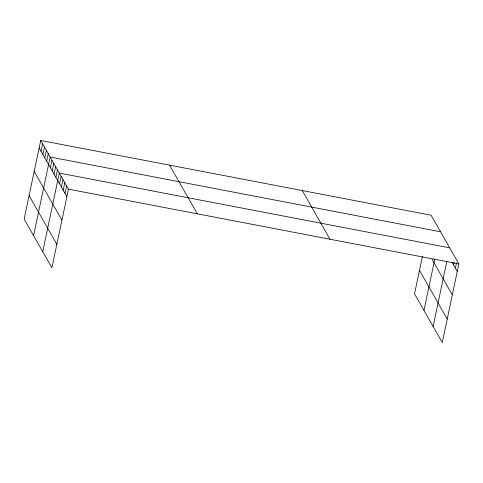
<?xml version="1.0" encoding="UTF-8"?>
<svg xmlns="http://www.w3.org/2000/svg" width="483" height="483" viewBox="0 0 483 483"><rect width="100%" height="100%" fill="white"/><g stroke="black" fill="none" stroke-linecap="round" stroke-linejoin="round"><path stroke-width="0.72" d="M40.717 140.475L24.15 219.095L51.898 267.769L68.465 189.149L40.717 140.475L431.102 215.231L458.85 263.905L442.283 342.525L414.535 293.851L422.414 256.449M41.025 151.27L42.607 143.783M42.915 154.584L44.49 147.092M44.798 157.893L46.38 150.406M46.688 161.201L48.264 153.715M33.587 235.644L50.154 157.023L440.538 231.78M50.407 167.722L51.983 160.235M52.236 170.934L53.812 163.447M54.066 174.152L55.648 166.659M55.901 177.364L57.477 169.877M42.739 251.703L59.306 173.089L449.691 247.845M59.56 183.788L61.142 176.301M61.395 186.999L62.971 179.513M63.225 190.211L64.8 182.725M65.054 193.423L66.636 185.937M423.971 310.4L434.785 259.075M433.124 326.46L446.878 261.2M453.609 264.968L454.183 262.245M455.439 268.18L456.586 262.734M68.465 189.149L458.85 263.905M452.142 262.396L457.274 271.392M432.122 259.431L452.323 294.865M419.479 270.377L447.228 319.052M302.273 190.562L330.022 239.236M169.545 165.144L197.293 213.818M39.141 147.961L66.889 196.635M34.19 171.435L61.939 220.109M29.095 195.621L56.843 244.295"/></g></svg>
